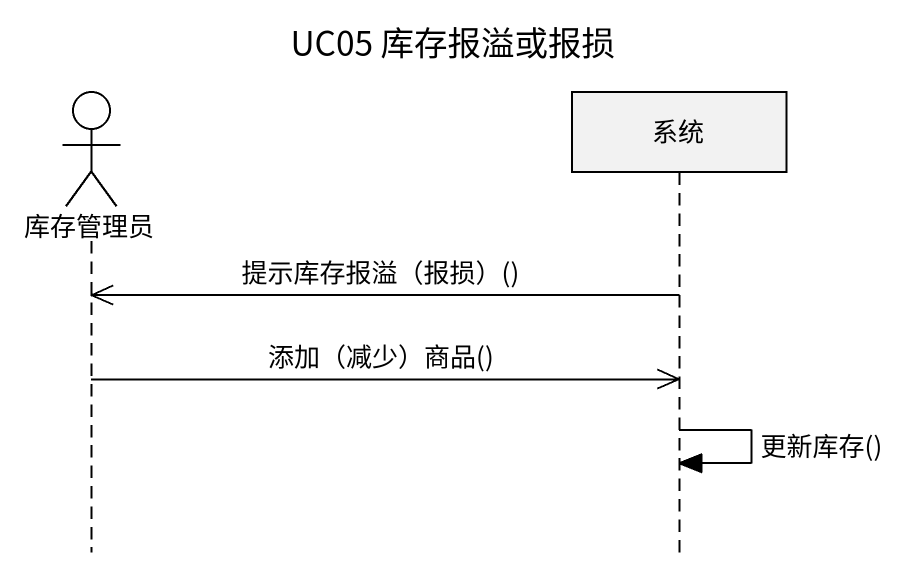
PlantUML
@startuml
title UC05 库存报溢或报损
hide footbox
actor 库存管理员
participant 系统

系统 ->> 库存管理员 : 提示库存报溢（报损）()
库存管理员 ->> 系统 : 添加（减少）商品()
系统 -> 系统 : 更新库存()
@enduml
